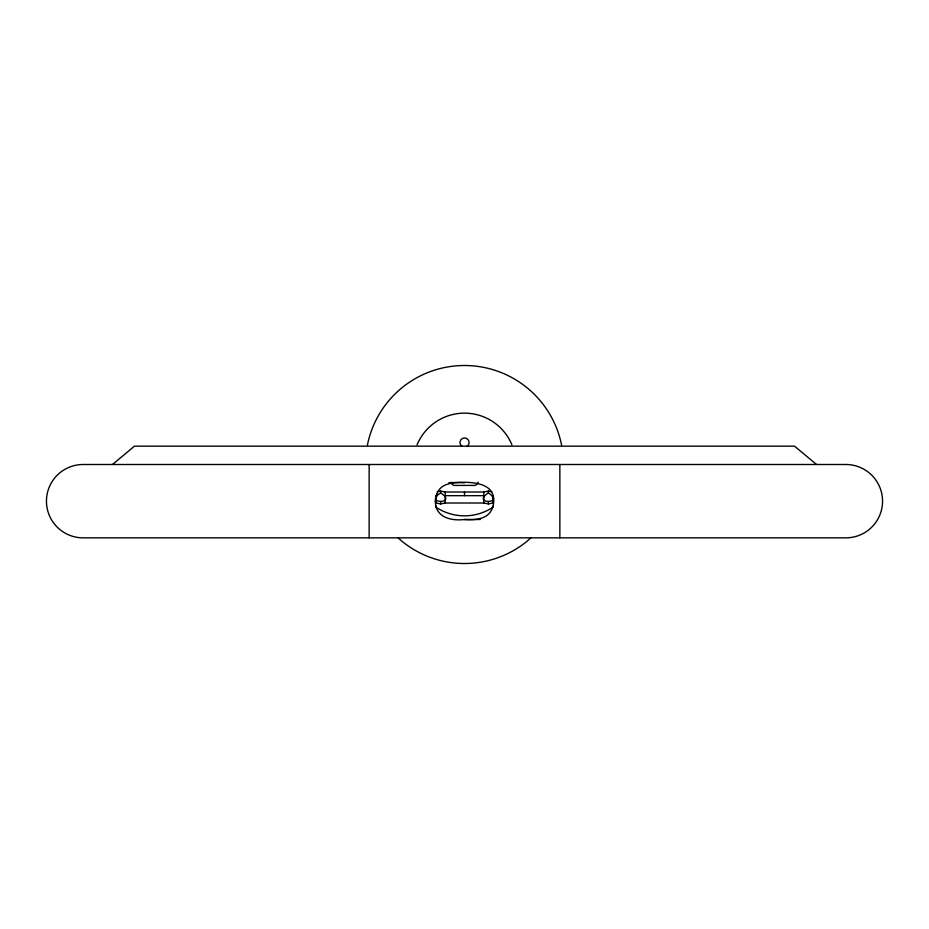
<?xml version="1.0" encoding="UTF-8"?>
<svg xmlns="http://www.w3.org/2000/svg" width="929" height="929" viewBox="0 0 929 929"><rect width="100%" height="100%" fill="white"/><g stroke="black" fill="none" stroke-linecap="round" stroke-linejoin="round"><path stroke-width="1.39" d="M436.003 495.889L435.167 501.172L436.003 506.456M492.997 506.456C499.256 479.445 465.859 481.721 448.73 482.836M436.781 494.019C440.822 482.65 454.397 482.186 464.5 482.836M492.219 508.326C488.178 519.683 474.603 520.159 464.5 519.508C453.387 520.879 438.929 518.661 435.782 505.933M435.782 496.4L436.909 493.717M492.091 508.627L493.218 505.933M530.842 537.845L527.312 541.038A99.008 99.008 0 0 1 401.688 541.038L398.158 537.845M112.455 464.5L134.461 446.164L794.539 446.164L816.545 464.5M437.222 491.778L440.66 491.081L445.246 491.998L483.754 491.998L488.34 491.081L491.778 491.778M436.502 495.668L436.084 503.007L440.66 503.924L445.246 503.007L483.754 503.007L488.34 503.924L492.916 503.007L492.498 495.668M440.66 492.916C423.125 504.226 458.206 504.226 440.66 492.916L440.66 491.081M488.34 492.916C470.794 504.226 505.875 504.226 488.34 492.916L488.34 491.081M444.828 495.668L484.172 495.668M464.5 519.508L480.27 519.508M559.85 464.5L559.85 537.845M488.34 502.09L488.34 503.924M483.754 491.998L483.754 503.007M464.5 491.998L464.5 495.668M445.246 491.998L445.246 503.007M440.66 502.09L440.66 503.924M369.15 464.5L369.15 537.845M466.788 446.466A4.587 4.587 0 0 0 468.924 443.679C469.726 440.892 467.403 437.861 464.5 437.919A4.587 4.587 0 0 0 462.212 446.466M493.02 507.188A51.339 51.339 0 0 1 435.98 507.188M417.063 444.852A51.339 51.339 0 0 1 511.937 444.852M367.396 445.188A99.008 99.008 0 0 1 561.604 445.188M450.902 482.186A4.587 4.587 0 0 0 454.142 485.426L474.858 485.426A4.587 4.587 0 0 0 478.098 482.186M845.878 464.5L83.122 464.5A36.672 36.672 0 0 0 46.45 501.172A36.672 36.672 0 0 0 83.122 537.845L845.878 537.845A36.672 36.672 0 0 0 882.55 501.172A36.672 36.672 0 0 0 845.878 464.5"/></g></svg>
